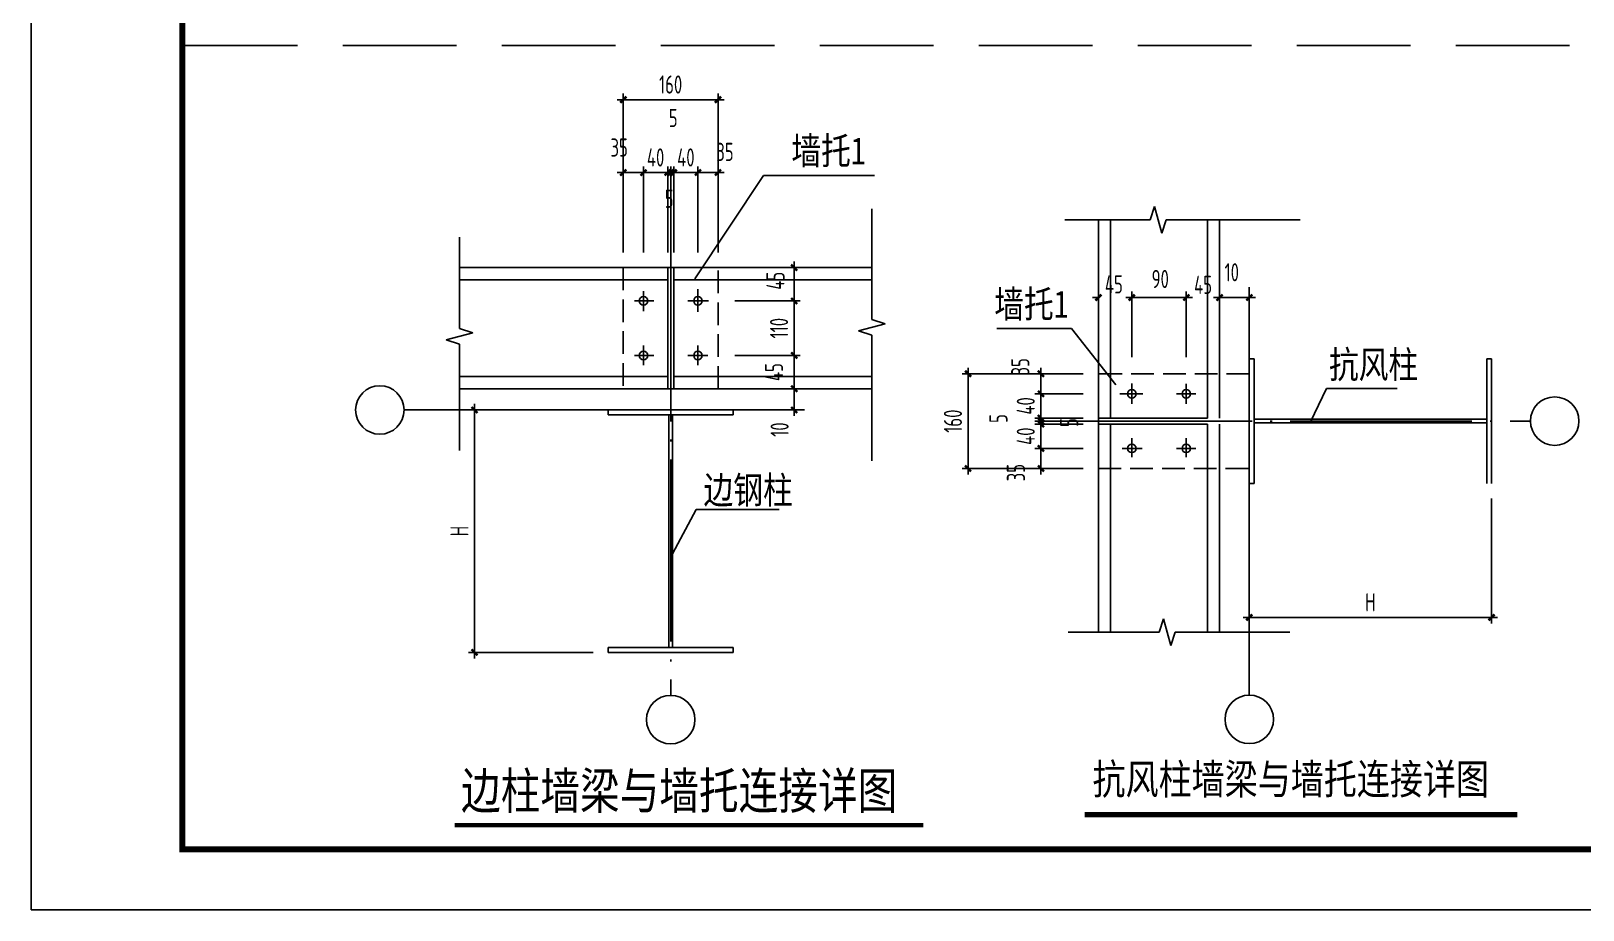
# Model space of a CAD drawing. Header units: millimetres. Extents: x 6950065 to 7140129, y 16284814 to 19754034.
# Drawn here: x 7000560 to 7026182, y 17736100 to 17750601 of the extents above; entities that cross this region are included whole.
import ezdxf

# ---------------------------------------------------------------- set-up
doc = ezdxf.new("R2010")
doc.units = ezdxf.units.MM
doc.header["$LTSCALE"] = 1500
doc.header["$MEASUREMENT"] = 0
doc.linetypes.add('DASH', pattern=[0.35, 0.25, -0.1])
doc.linetypes.add('DOTE', pattern=[2.42, 2, -0.2, 0.02, -0.2])
doc.layers.get('Defpoints').update_dxf_attribs({"color": 1})
doc.layers.add('10', color=7, linetype='Continuous', lineweight=35)
for name, color, linetype in [('C型钢', 6, 'Continuous'), ('DOTE', 250, 'DOTE'), ('OTHER', 7, 'Continuous'), ('PUB_DIM', 161, 'Continuous'), ('PUB_TEXT', 7, 'Continuous'), ('TK', 4, 'Continuous'), ('图层1', 8, 'Continuous'), ('综合布线', 6, 'Continuous')]:
    doc.layers.add(name, color=color, linetype=linetype)
doc.styles.add('-宋体', font='', dxfattribs={"width": 0.8})
doc.styles.add('TSSD_Dimension', font='Tssdeng.shx', dxfattribs={"width": 0.7, "bigfont": 'hztxt.shx'})
doc.styles.get('-宋体').set_extended_font_data('SimSun')
doc.dimstyles.new('TSSD_20_100', dxfattribs={"dimtxt": 300, "dimasz": 100, "dimexe": 100, "dimexo": 250, "dimgap": 100, "dimtad": 1, "dimdec": 0, "dimlfac": 0.2, "dimzin": 0, "dimdsep": 46, "dimtxsty": 'TSSD_Dimension', "dimblk": 'ARCHTICK', "dimcen": 0, "dimdle": 100, "dimclrt": 7, "dimadec": 0, "dimazin": 0, "dimtfac": 1, "dimtdec": 0, "dimtix": 1, "dimtmove": 2, "dimatfit": 3, "dimfxl": 0, "dimtolj": 1, "dimtzin": 0, "dimarcsym": 0})

# ---------------------------------------------------------------- blocks, each defined once
blk = doc.blocks.new('_ArchTick')
at = {"color": 0, "linetype": 'ByBlock', "const_width": 0.4}
blk.add_lwpolyline([(-0.5, -0.5), (0.5, 0.5)], dxfattribs=at)
blk = doc.blocks.new('*D965')
at = {"layer": 'Defpoints', "color": 0}
for p in [(7018733, 17746204), (7018733, 17744973), (7019633, 17744973)]:
    blk.add_point(p, dxfattribs=at)
at = {"layer": 'PUB_DIM', "color": 0, "lineweight": -2}
for p, q in [((7019733, 17746204), (7018633, 17746204)), ((7018733, 17745223), (7018733, 17746304)), ((7019633, 17745223), (7019633, 17746304))]:
    blk.add_line(p, q, dxfattribs=at)
at = {"layer": 'PUB_DIM', "color": 0, "lineweight": -2, "xscale": 100, "yscale": 100, "zscale": 100, "rotation": 180}
blk.add_blockref('_ArchTick', (7018733, 17746204), dxfattribs=at)
at = {"layer": 'PUB_DIM', "color": 0, "lineweight": -2, "xscale": 100, "yscale": 100, "zscale": 100}
blk.add_blockref('_ArchTick', (7019633, 17746204), dxfattribs=at)
at = {"layer": 'PUB_DIM', "color": 7, "insert": (7019203, 17746510), "char_height": 300, "attachment_point": 5, "style": 'TSSD_Dimension'}
blk.add_mtext('\\A1;90', dxfattribs=at)
blk = doc.blocks.new('*D966')
at = {"layer": 'Defpoints', "color": 0}
for p in [(7007882, 17744350), (7010091, 17744350), (7010091, 17740350)]:
    blk.add_point(p, dxfattribs=at)
at = {"layer": 'PUB_DIM', "color": 0, "lineweight": -2}
for p, q in [((7007882, 17740250), (7007882, 17744450)), ((7009841, 17744350), (7007782, 17744350)), ((7009841, 17740350), (7007782, 17740350))]:
    blk.add_line(p, q, dxfattribs=at)
at = {"layer": 'PUB_DIM', "color": 0, "lineweight": -2, "xscale": 100, "yscale": 100, "zscale": 100}
for p, rotation in [((7007882, 17744350), 90), ((7007882, 17740350), 270)]:
    blk.add_blockref('_ArchTick', p, dxfattribs=dict(at, rotation=rotation))
at = {"layer": 'PUB_DIM', "color": 7, "insert": (7007632, 17742350), "char_height": 300, "attachment_point": 5, "rotation": 90, "style": 'TSSD_Dimension'}
blk.add_mtext('\\A1;H', dxfattribs=at)
blk = doc.blocks.new('*D967')
at = {"layer": 'Defpoints', "color": 0}
for p in [(7011071, 17748266), (7011071, 17746699), (7011121, 17746699)]:
    blk.add_point(p, dxfattribs=at)
at = {"layer": 'PUB_DIM', "color": 0, "lineweight": -2}
for p, q in [((7011071, 17748266), (7010971, 17748266)), ((7011071, 17746949), (7011071, 17748366)), ((7011121, 17748266), (7011071, 17748266)), ((7011121, 17746949), (7011121, 17748366)), ((7011121, 17748266), (7011221, 17748266))]:
    blk.add_line(p, q, dxfattribs=at)
at = {"layer": 'PUB_DIM', "color": 0, "lineweight": -2, "xscale": 100, "yscale": 100, "zscale": 100}
blk.add_blockref('_ArchTick', (7011071, 17748266), dxfattribs=at)
at = {"layer": 'PUB_DIM', "color": 0, "lineweight": -2, "xscale": 100, "yscale": 100, "zscale": 100, "rotation": 180}
blk.add_blockref('_ArchTick', (7011121, 17748266), dxfattribs=at)
at = {"layer": 'PUB_DIM', "color": 7, "insert": (7011096, 17747834), "char_height": 300, "attachment_point": 5, "style": 'TSSD_Dimension'}
blk.add_mtext('\\A1;5', dxfattribs=at)
blk = doc.blocks.new('*D968')
at = {"layer": 'Defpoints', "color": 0}
for p in [(7011928, 17746699), (7013159, 17746699), (7011928, 17746149)]:
    blk.add_point(p, dxfattribs=at)
at = {"layer": 'PUB_DIM', "color": 0, "lineweight": -2}
for p, q in [((7012178, 17746699), (7013259, 17746699)), ((7013159, 17746049), (7013159, 17746799)), ((7012178, 17746149), (7013259, 17746149))]:
    blk.add_line(p, q, dxfattribs=at)
at = {"layer": 'PUB_DIM', "color": 0, "lineweight": -2, "xscale": 100, "yscale": 100, "zscale": 100}
for p, rotation in [((7013159, 17746699), 90), ((7013159, 17746149), 270)]:
    blk.add_blockref('_ArchTick', p, dxfattribs=dict(at, rotation=rotation))
at = {"layer": 'PUB_DIM', "color": 7, "insert": (7012851, 17746481), "char_height": 300, "attachment_point": 5, "rotation": 90, "style": 'TSSD_Dimension'}
blk.add_mtext('\\A1;45', dxfattribs=at)
blk = doc.blocks.new('*D969')
at = {"layer": 'Defpoints', "color": 0}
for p in [(7011571, 17748266), (7011571, 17746699), (7011902, 17746699)]:
    blk.add_point(p, dxfattribs=at)
at = {"layer": 'PUB_DIM', "color": 0, "lineweight": -2}
for p, q in [((7012002, 17748266), (7011471, 17748266)), ((7011571, 17746949), (7011571, 17748366)), ((7011902, 17746949), (7011902, 17748366))]:
    blk.add_line(p, q, dxfattribs=at)
at = {"layer": 'PUB_DIM', "color": 0, "lineweight": -2, "xscale": 100, "yscale": 100, "zscale": 100, "rotation": 180}
blk.add_blockref('_ArchTick', (7011571, 17748266), dxfattribs=at)
at = {"layer": 'PUB_DIM', "color": 0, "lineweight": -2, "xscale": 100, "yscale": 100, "zscale": 100}
blk.add_blockref('_ArchTick', (7011902, 17748266), dxfattribs=at)
at = {"layer": 'PUB_DIM', "color": 7, "insert": (7012016, 17748607), "char_height": 300, "attachment_point": 5, "style": 'TSSD_Dimension'}
blk.add_mtext('\\A1;35', dxfattribs=at)
blk = doc.blocks.new('*D970')
at = {"layer": 'Defpoints', "color": 0}
for p in [(7011171, 17748266), (7011171, 17746699), (7011571, 17746699)]:
    blk.add_point(p, dxfattribs=at)
at = {"layer": 'PUB_DIM', "color": 0, "lineweight": -2}
for p, q in [((7011171, 17748266), (7011071, 17748266)), ((7011171, 17746949), (7011171, 17748366)), ((7011571, 17748266), (7011171, 17748266)), ((7011571, 17746949), (7011571, 17748366)), ((7011571, 17748266), (7011671, 17748266))]:
    blk.add_line(p, q, dxfattribs=at)
at = {"layer": 'PUB_DIM', "color": 0, "lineweight": -2, "xscale": 100, "yscale": 100, "zscale": 100}
blk.add_blockref('_ArchTick', (7011171, 17748266), dxfattribs=at)
at = {"layer": 'PUB_DIM', "color": 0, "lineweight": -2, "xscale": 100, "yscale": 100, "zscale": 100, "rotation": 180}
blk.add_blockref('_ArchTick', (7011571, 17748266), dxfattribs=at)
at = {"layer": 'PUB_DIM', "color": 7, "insert": (7011371, 17748516), "char_height": 300, "attachment_point": 5, "style": 'TSSD_Dimension'}
blk.add_mtext('\\A1;40', dxfattribs=at)
blk = doc.blocks.new('*D971')
at = {"layer": 'Defpoints', "color": 0}
for p in [(7010671, 17748266), (7010671, 17746699), (7011071, 17746699)]:
    blk.add_point(p, dxfattribs=at)
at = {"layer": 'PUB_DIM', "color": 0, "lineweight": -2}
for p, q in [((7010671, 17748266), (7010571, 17748266)), ((7010671, 17746949), (7010671, 17748366)), ((7011071, 17748266), (7010671, 17748266)), ((7011071, 17746949), (7011071, 17748366)), ((7011071, 17748266), (7011171, 17748266))]:
    blk.add_line(p, q, dxfattribs=at)
at = {"layer": 'PUB_DIM', "color": 0, "lineweight": -2, "xscale": 100, "yscale": 100, "zscale": 100}
blk.add_blockref('_ArchTick', (7010671, 17748266), dxfattribs=at)
at = {"layer": 'PUB_DIM', "color": 0, "lineweight": -2, "xscale": 100, "yscale": 100, "zscale": 100, "rotation": 180}
blk.add_blockref('_ArchTick', (7011071, 17748266), dxfattribs=at)
at = {"layer": 'PUB_DIM', "color": 7, "insert": (7010871, 17748516), "char_height": 300, "attachment_point": 5, "style": 'TSSD_Dimension'}
blk.add_mtext('\\A1;40', dxfattribs=at)
blk = doc.blocks.new('*D972')
at = {"layer": 'Defpoints', "color": 0}
for p in [(7011121, 17748266), (7011121, 17746699), (7011171, 17746699)]:
    blk.add_point(p, dxfattribs=at)
at = {"layer": 'PUB_DIM', "color": 0, "lineweight": -2}
for p, q in [((7011121, 17748266), (7011021, 17748266)), ((7011121, 17746949), (7011121, 17748366)), ((7011171, 17748266), (7011121, 17748266)), ((7011171, 17746949), (7011171, 17748366)), ((7011171, 17748266), (7011271, 17748266))]:
    blk.add_line(p, q, dxfattribs=at)
at = {"layer": 'PUB_DIM', "color": 0, "lineweight": -2, "xscale": 100, "yscale": 100, "zscale": 100}
blk.add_blockref('_ArchTick', (7011121, 17748266), dxfattribs=at)
at = {"layer": 'PUB_DIM', "color": 0, "lineweight": -2, "xscale": 100, "yscale": 100, "zscale": 100, "rotation": 180}
blk.add_blockref('_ArchTick', (7011171, 17748266), dxfattribs=at)
at = {"layer": 'PUB_DIM', "color": 7, "insert": (7011162, 17749167), "char_height": 300, "attachment_point": 5, "style": 'TSSD_Dimension'}
blk.add_mtext('\\A1;5', dxfattribs=at)
blk = doc.blocks.new('*D973')
at = {"layer": 'Defpoints', "color": 0}
for p in [(7010338, 17748266), (7010338, 17746699), (7010671, 17746699)]:
    blk.add_point(p, dxfattribs=at)
at = {"layer": 'PUB_DIM', "color": 0, "lineweight": -2}
for p, q in [((7010771, 17748266), (7010238, 17748266)), ((7010338, 17746949), (7010338, 17748366)), ((7010671, 17746949), (7010671, 17748366))]:
    blk.add_line(p, q, dxfattribs=at)
at = {"layer": 'PUB_DIM', "color": 0, "lineweight": -2, "xscale": 100, "yscale": 100, "zscale": 100, "rotation": 180}
blk.add_blockref('_ArchTick', (7010338, 17748266), dxfattribs=at)
at = {"layer": 'PUB_DIM', "color": 0, "lineweight": -2, "xscale": 100, "yscale": 100, "zscale": 100}
blk.add_blockref('_ArchTick', (7010671, 17748266), dxfattribs=at)
at = {"layer": 'PUB_DIM', "color": 7, "insert": (7010270, 17748679), "char_height": 300, "attachment_point": 5, "style": 'TSSD_Dimension'}
blk.add_mtext('\\A1;35', dxfattribs=at)
blk = doc.blocks.new('*D974')
at = {"layer": 'Defpoints', "color": 0}
for p in [(7018183, 17743716), (7017233, 17743383), (7018183, 17743383)]:
    blk.add_point(p, dxfattribs=at)
at = {"layer": 'PUB_DIM', "color": 0, "lineweight": -2}
for p, q in [((7017933, 17743716), (7017133, 17743716)), ((7017233, 17743816), (7017233, 17743283)), ((7017933, 17743383), (7017133, 17743383))]:
    blk.add_line(p, q, dxfattribs=at)
at = {"layer": 'PUB_DIM', "color": 0, "lineweight": -2, "xscale": 100, "yscale": 100, "zscale": 100}
for p, rotation in [((7017233, 17743716), 90), ((7017233, 17743383), 270)]:
    blk.add_blockref('_ArchTick', p, dxfattribs=dict(at, rotation=rotation))
at = {"layer": 'PUB_DIM', "color": 7, "insert": (7016820, 17743315), "char_height": 300, "attachment_point": 5, "rotation": 90, "style": 'TSSD_Dimension'}
blk.add_mtext('\\A1;35', dxfattribs=at)
blk = doc.blocks.new('*D975')
at = {"layer": 'Defpoints', "color": 0}
for p in [(7017420, 17744947), (7016030, 17743383), (7017420, 17743383)]:
    blk.add_point(p, dxfattribs=at)
at = {"layer": 'PUB_DIM', "color": 0, "lineweight": -2}
for p, q in [((7017170, 17744947), (7015930, 17744947)), ((7016030, 17745047), (7016030, 17743283)), ((7017170, 17743383), (7015930, 17743383))]:
    blk.add_line(p, q, dxfattribs=at)
at = {"layer": 'PUB_DIM', "color": 0, "lineweight": -2, "xscale": 100, "yscale": 100, "zscale": 100}
for p, rotation in [((7016030, 17744947), 90), ((7016030, 17743383), 270)]:
    blk.add_blockref('_ArchTick', p, dxfattribs=dict(at, rotation=rotation))
at = {"layer": 'PUB_DIM', "color": 7, "insert": (7015780, 17744165), "char_height": 300, "attachment_point": 5, "rotation": 90, "style": 'TSSD_Dimension'}
blk.add_mtext('\\A1;160', dxfattribs=at)
blk = doc.blocks.new('*D976')
at = {"layer": 'Defpoints', "color": 0}
for p in [(7018183, 17746204), (7018183, 17744973), (7018733, 17744973)]:
    blk.add_point(p, dxfattribs=at)
at = {"layer": 'PUB_DIM', "color": 0, "lineweight": -2}
for p, q in [((7018083, 17746204), (7018200, 17746204)), ((7018183, 17745223), (7018183, 17746304)), ((7018833, 17746204), (7018674, 17746204)), ((7018733, 17745223), (7018733, 17746304))]:
    blk.add_line(p, q, dxfattribs=at)
at = {"layer": 'PUB_DIM', "color": 0, "lineweight": -2, "xscale": 100, "yscale": 100, "zscale": 100, "rotation": 180}
blk.add_blockref('_ArchTick', (7018183, 17746204), dxfattribs=at)
at = {"layer": 'PUB_DIM', "color": 0, "lineweight": -2, "xscale": 100, "yscale": 100, "zscale": 100}
blk.add_blockref('_ArchTick', (7018733, 17746204), dxfattribs=at)
at = {"layer": 'PUB_DIM', "color": 7, "insert": (7018437, 17746422), "char_height": 300, "attachment_point": 5, "style": 'TSSD_Dimension'}
blk.add_mtext('\\A1;45', dxfattribs=at)
blk = doc.blocks.new('*D977')
at = {"layer": 'Defpoints', "color": 0}
for p in [(7018183, 17744947), (7017233, 17744616), (7018183, 17744616)]:
    blk.add_point(p, dxfattribs=at)
at = {"layer": 'PUB_DIM', "color": 0, "lineweight": -2}
for p, q in [((7017933, 17744947), (7017133, 17744947)), ((7017233, 17745047), (7017233, 17744516)), ((7017933, 17744616), (7017133, 17744616))]:
    blk.add_line(p, q, dxfattribs=at)
at = {"layer": 'PUB_DIM', "color": 0, "lineweight": -2, "xscale": 100, "yscale": 100, "zscale": 100}
for p, rotation in [((7017233, 17744947), 90), ((7017233, 17744616), 270)]:
    blk.add_blockref('_ArchTick', p, dxfattribs=dict(at, rotation=rotation))
at = {"layer": 'PUB_DIM', "color": 7, "insert": (7016892, 17745061), "char_height": 300, "attachment_point": 5, "rotation": 90, "style": 'TSSD_Dimension'}
blk.add_mtext('\\A1;35', dxfattribs=at)
blk = doc.blocks.new('*D978')
at = {"layer": 'Defpoints', "color": 0}
for p in [(7018183, 17744616), (7017233, 17744216), (7018183, 17744216)]:
    blk.add_point(p, dxfattribs=at)
at = {"layer": 'PUB_DIM', "color": 0, "lineweight": -2}
for p, q in [((7017233, 17744616), (7017233, 17744716)), ((7017933, 17744616), (7017133, 17744616)), ((7017233, 17744616), (7017233, 17744216)), ((7017933, 17744216), (7017133, 17744216)), ((7017233, 17744216), (7017233, 17744116))]:
    blk.add_line(p, q, dxfattribs=at)
at = {"layer": 'PUB_DIM', "color": 0, "lineweight": -2, "xscale": 100, "yscale": 100, "zscale": 100}
for p, rotation in [((7017233, 17744616), 270), ((7017233, 17744216), 90)]:
    blk.add_blockref('_ArchTick', p, dxfattribs=dict(at, rotation=rotation))
at = {"layer": 'PUB_DIM', "color": 7, "insert": (7016983, 17744416), "char_height": 300, "attachment_point": 5, "rotation": 90, "style": 'TSSD_Dimension'}
blk.add_mtext('\\A1;40', dxfattribs=at)
blk = doc.blocks.new('*D979')
at = {"layer": 'Defpoints', "color": 0}
for p in [(7017233, 17744166), (7018183, 17744216), (7018183, 17744166)]:
    blk.add_point(p, dxfattribs=at)
at = {"layer": 'PUB_DIM', "color": 0, "lineweight": -2}
for p, q in [((7017933, 17744216), (7017133, 17744216)), ((7017933, 17744166), (7017133, 17744166)), ((7017233, 17744216), (7017233, 17744316)), ((7017233, 17744216), (7017233, 17744166)), ((7017233, 17744166), (7017233, 17744066))]:
    blk.add_line(p, q, dxfattribs=at)
at = {"layer": 'PUB_DIM', "color": 0, "lineweight": -2, "xscale": 100, "yscale": 100, "zscale": 100}
for p, rotation in [((7017233, 17744216), 270), ((7017233, 17744166), 90)]:
    blk.add_blockref('_ArchTick', p, dxfattribs=dict(at, rotation=rotation))
at = {"layer": 'PUB_DIM', "color": 7, "insert": (7016532, 17744208), "char_height": 300, "attachment_point": 5, "rotation": 90, "style": 'TSSD_Dimension'}
blk.add_mtext('\\A1;5', dxfattribs=at)
blk = doc.blocks.new('*D980')
at = {"layer": 'Defpoints', "color": 0}
for p in [(7018183, 17744166), (7017233, 17744116), (7018183, 17744116)]:
    blk.add_point(p, dxfattribs=at)
at = {"layer": 'PUB_DIM', "color": 0, "lineweight": -2}
for p, q in [((7017933, 17744166), (7017133, 17744166)), ((7017233, 17744166), (7017233, 17744266)), ((7017233, 17744166), (7017233, 17744116)), ((7017933, 17744116), (7017133, 17744116)), ((7017233, 17744116), (7017233, 17744016))]:
    blk.add_line(p, q, dxfattribs=at)
at = {"layer": 'PUB_DIM', "color": 0, "lineweight": -2, "xscale": 100, "yscale": 100, "zscale": 100}
for p, rotation in [((7017233, 17744166), 270), ((7017233, 17744116), 90)]:
    blk.add_blockref('_ArchTick', p, dxfattribs=dict(at, rotation=rotation))
at = {"layer": 'PUB_DIM', "color": 7, "insert": (7017699, 17744141), "char_height": 300, "attachment_point": 5, "rotation": 90, "style": 'TSSD_Dimension'}
blk.add_mtext('\\A1;5', dxfattribs=at)
blk = doc.blocks.new('*D981')
at = {"layer": 'Defpoints', "color": 0}
for p in [(7018183, 17744116), (7017233, 17743716), (7018183, 17743716)]:
    blk.add_point(p, dxfattribs=at)
at = {"layer": 'PUB_DIM', "color": 0, "lineweight": -2}
for p, q in [((7017233, 17744116), (7017233, 17744216)), ((7017933, 17744116), (7017133, 17744116)), ((7017233, 17744116), (7017233, 17743716)), ((7017933, 17743716), (7017133, 17743716)), ((7017233, 17743716), (7017233, 17743616))]:
    blk.add_line(p, q, dxfattribs=at)
at = {"layer": 'PUB_DIM', "color": 0, "lineweight": -2, "xscale": 100, "yscale": 100, "zscale": 100}
for p, rotation in [((7017233, 17744116), 270), ((7017233, 17743716), 90)]:
    blk.add_blockref('_ArchTick', p, dxfattribs=dict(at, rotation=rotation))
at = {"layer": 'PUB_DIM', "color": 7, "insert": (7016983, 17743916), "char_height": 300, "attachment_point": 5, "rotation": 90, "style": 'TSSD_Dimension'}
blk.add_mtext('\\A1;40', dxfattribs=at)
blk = doc.blocks.new('*D982')
at = {"layer": 'Defpoints', "color": 0}
for p in [(7011928, 17746149), (7013159, 17746149), (7011928, 17745249)]:
    blk.add_point(p, dxfattribs=at)
at = {"layer": 'PUB_DIM', "color": 0, "lineweight": -2}
for p, q in [((7013159, 17745149), (7013159, 17746249)), ((7012178, 17746149), (7013259, 17746149)), ((7012178, 17745249), (7013259, 17745249))]:
    blk.add_line(p, q, dxfattribs=at)
at = {"layer": 'PUB_DIM', "color": 0, "lineweight": -2, "xscale": 100, "yscale": 100, "zscale": 100}
for p, rotation in [((7013159, 17746149), 90), ((7013159, 17745249), 270)]:
    blk.add_blockref('_ArchTick', p, dxfattribs=dict(at, rotation=rotation))
at = {"layer": 'PUB_DIM', "color": 7, "insert": (7012909, 17745699), "char_height": 300, "attachment_point": 5, "rotation": 90, "style": 'TSSD_Dimension'}
blk.add_mtext('\\A1;110', dxfattribs=at)
blk = doc.blocks.new('*D983')
at = {"layer": 'Defpoints', "color": 0}
for p in [(7011928, 17745249), (7013159, 17745249), (7011928, 17744699)]:
    blk.add_point(p, dxfattribs=at)
at = {"layer": 'PUB_DIM', "color": 0, "lineweight": -2}
for p, q in [((7012178, 17745249), (7013259, 17745249)), ((7013159, 17744599), (7013159, 17745349)), ((7012178, 17744699), (7013259, 17744699))]:
    blk.add_line(p, q, dxfattribs=at)
at = {"layer": 'PUB_DIM', "color": 0, "lineweight": -2, "xscale": 100, "yscale": 100, "zscale": 100}
for p, rotation in [((7013159, 17745249), 90), ((7013159, 17744699), 270)]:
    blk.add_blockref('_ArchTick', p, dxfattribs=dict(at, rotation=rotation))
at = {"layer": 'PUB_DIM', "color": 7, "insert": (7012826, 17744974), "char_height": 300, "attachment_point": 5, "rotation": 90, "style": 'TSSD_Dimension'}
blk.add_mtext('\\A1;45', dxfattribs=at)
blk = doc.blocks.new('*D984')
at = {"layer": 'Defpoints', "color": 0}
for p in [(7011928, 17744699), (7013159, 17744699), (7011928, 17744350)]:
    blk.add_point(p, dxfattribs=at)
at = {"layer": 'PUB_DIM', "color": 0, "lineweight": -2}
for p, q in [((7012178, 17744699), (7013259, 17744699)), ((7013159, 17744250), (7013159, 17744799)), ((7012178, 17744350), (7013259, 17744350))]:
    blk.add_line(p, q, dxfattribs=at)
at = {"layer": 'PUB_DIM', "color": 0, "lineweight": -2, "xscale": 100, "yscale": 100, "zscale": 100}
for p, rotation in [((7013159, 17744699), 90), ((7013159, 17744350), 270)]:
    blk.add_blockref('_ArchTick', p, dxfattribs=dict(at, rotation=rotation))
at = {"layer": 'PUB_DIM', "color": 7, "insert": (7012919, 17744026), "char_height": 300, "attachment_point": 5, "rotation": 90, "style": 'TSSD_Dimension'}
blk.add_mtext('\\A1;10', dxfattribs=at)
blk = doc.blocks.new('*D985')
at = {"layer": 'Defpoints', "color": 0}
for p in [(7010338, 17749469), (7010338, 17747461), (7011902, 17747461)]:
    blk.add_point(p, dxfattribs=at)
at = {"layer": 'PUB_DIM', "color": 0, "lineweight": -2}
for p, q in [((7010338, 17747711), (7010338, 17749569)), ((7011902, 17747711), (7011902, 17749569)), ((7012002, 17749469), (7010238, 17749469))]:
    blk.add_line(p, q, dxfattribs=at)
at = {"layer": 'PUB_DIM', "color": 0, "lineweight": -2, "xscale": 100, "yscale": 100, "zscale": 100, "rotation": 180}
blk.add_blockref('_ArchTick', (7010338, 17749469), dxfattribs=at)
at = {"layer": 'PUB_DIM', "color": 0, "lineweight": -2, "xscale": 100, "yscale": 100, "zscale": 100}
blk.add_blockref('_ArchTick', (7011902, 17749469), dxfattribs=at)
at = {"layer": 'PUB_DIM', "color": 7, "insert": (7011120, 17749719), "char_height": 300, "attachment_point": 5, "style": 'TSSD_Dimension'}
blk.add_mtext('\\A1;160', dxfattribs=at)
blk = doc.blocks.new('*D986')
at = {"layer": 'Defpoints', "color": 0}
for p in [(7020673, 17743136), (7024673, 17743136), (7020673, 17740927)]:
    blk.add_point(p, dxfattribs=at)
at = {"layer": 'PUB_DIM', "color": 0, "lineweight": -2}
for p, q in [((7020673, 17742886), (7020673, 17740827)), ((7024673, 17742886), (7024673, 17740827)), ((7024773, 17740927), (7020573, 17740927))]:
    blk.add_line(p, q, dxfattribs=at)
at = {"layer": 'PUB_DIM', "color": 0, "lineweight": -2, "xscale": 100, "yscale": 100, "zscale": 100, "rotation": 180}
blk.add_blockref('_ArchTick', (7020673, 17740927), dxfattribs=at)
at = {"layer": 'PUB_DIM', "color": 0, "lineweight": -2, "xscale": 100, "yscale": 100, "zscale": 100}
blk.add_blockref('_ArchTick', (7024673, 17740927), dxfattribs=at)
at = {"layer": 'PUB_DIM', "color": 7, "insert": (7022673, 17741177), "char_height": 300, "attachment_point": 5, "style": 'TSSD_Dimension'}
blk.add_mtext('\\A1;H', dxfattribs=at)
blk = doc.blocks.new('*D987')
at = {"layer": 'Defpoints', "color": 0}
for p in [(7020183, 17746204), (7020183, 17744973), (7020673, 17744973)]:
    blk.add_point(p, dxfattribs=at)
at = {"layer": 'PUB_DIM', "color": 0, "lineweight": -2}
for p, q in [((7020773, 17746204), (7020083, 17746204)), ((7020183, 17745223), (7020183, 17746304)), ((7020673, 17745223), (7020673, 17746304))]:
    blk.add_line(p, q, dxfattribs=at)
at = {"layer": 'PUB_DIM', "color": 0, "lineweight": -2, "xscale": 100, "yscale": 100, "zscale": 100, "rotation": 180}
blk.add_blockref('_ArchTick', (7020183, 17746204), dxfattribs=at)
at = {"layer": 'PUB_DIM', "color": 0, "lineweight": -2, "xscale": 100, "yscale": 100, "zscale": 100}
blk.add_blockref('_ArchTick', (7020673, 17746204), dxfattribs=at)
at = {"layer": 'PUB_DIM', "color": 7, "insert": (7020384, 17746621), "char_height": 300, "attachment_point": 5, "style": 'TSSD_Dimension'}
blk.add_mtext('\\A1;10', dxfattribs=at)
blk = doc.blocks.new('*D988')
at = {"layer": 'Defpoints', "color": 0}
for p in [(7019633, 17746204), (7019633, 17744973), (7020183, 17744973)]:
    blk.add_point(p, dxfattribs=at)
at = {"layer": 'PUB_DIM', "color": 0, "lineweight": -2}
for p, q in [((7019533, 17746204), (7019673, 17746204)), ((7019633, 17745223), (7019633, 17746304)), ((7020283, 17746204), (7020147, 17746204)), ((7020183, 17745223), (7020183, 17746304))]:
    blk.add_line(p, q, dxfattribs=at)
at = {"layer": 'PUB_DIM', "color": 0, "lineweight": -2, "xscale": 100, "yscale": 100, "zscale": 100, "rotation": 180}
blk.add_blockref('_ArchTick', (7019633, 17746204), dxfattribs=at)
at = {"layer": 'PUB_DIM', "color": 0, "lineweight": -2, "xscale": 100, "yscale": 100, "zscale": 100}
blk.add_blockref('_ArchTick', (7020183, 17746204), dxfattribs=at)
at = {"layer": 'PUB_DIM', "color": 7, "insert": (7019910, 17746414), "char_height": 300, "attachment_point": 5, "style": 'TSSD_Dimension'}
blk.add_mtext('\\A1;45', dxfattribs=at)
blk = doc.blocks.new('GeYuanFrame_76101748', base_point=(20.09, 4.53))
at = {"layer": 'TK'}
blk.add_lwpolyline([(20.09, 4.53), (20.09, 598.53), (861.09, 598.53), (861.09, 4.53)], close=True, dxfattribs=at)
at = {"layer": 'TK', "const_width": 1}
blk.add_lwpolyline([(45.09, 588.53), (851.09, 588.53), (851.09, 14.53), (45.09, 14.53)], close=True, dxfattribs=at)

msp = doc.modelspace()

# ---------------------------------------------------------------- linework, layer by layer
at = {"layer": '10', "color": 7}
for points, const_width, elevation in [([(7017952.5, 17737673.4), (7025099.2, 17737673.4)], 90, 1400), ([(7007553.9, 17737498.6), (7015290.2, 17737498.6)], 72, 1120)]:
    msp.add_lwpolyline(points, dxfattribs=dict(at, const_width=const_width, elevation=elevation))
at = {"layer": 'DOTE'}
for p, q in [((7011120.6, 17747161.5), (7011120.6, 17739640.2)), ((7010670.6, 17746308.6), (7010670.6, 17745979.6)), ((7011570.6, 17746344.1), (7011570.6, 17745966.3)), ((7010841, 17746148.8), (7010525.6, 17746148.8)), ((7011742.8, 17746148.8), (7011405.2, 17746148.8)), ((7010670.6, 17745410.7), (7010670.6, 17745090.7)), ((7011570.6, 17745410.7), (7011570.6, 17745090.7)), ((7010841, 17745248.8), (7010525.6, 17745248.8)), ((7011733.9, 17745248.8), (7011405.2, 17745248.8)), ((7018732.6, 17744787.8), (7018732.6, 17744450.2)), ((7019632.6, 17744779), (7019632.6, 17744450.2)), ((7018537.2, 17744615.6), (7018915, 17744615.6)), ((7019470.7, 17744615.6), (7019790.7, 17744615.6)), ((7017719.8, 17744165.6), (7025315.6, 17744165.6)), ((7018732.6, 17743886.1), (7018732.6, 17743570.7)), ((7019632.6, 17743886.1), (7019632.6, 17743570.7)), ((7018572.8, 17743715.6), (7018901.7, 17743715.6)), ((7019470.7, 17743715.6), (7019790.7, 17743715.6))]:
    msp.add_line(p, q, dxfattribs=at)
at = {"layer": 'OTHER'}
for p, q in [((7014439.1, 17747668.1), (7014439.1, 17745842.4)), ((7017625, 17747484.1), (7019039, 17747484.1)), ((7019039, 17747484.1), (7019109, 17747704.1)), ((7019109, 17747704.1), (7019229, 17747264.1)), ((7019229, 17747264.1), (7019299, 17747484.1)), ((7019299, 17747484.1), (7021515.5, 17747484.1)), ((7007635.6, 17747198), (7007635.6, 17745694.3)), ((7007635.6, 17745694.3), (7007855.6, 17745624.3)), ((7014659.1, 17745772.4), (7014219.1, 17745652.4)), ((7014439.1, 17745842.4), (7014659.1, 17745772.4)), ((7007855.6, 17745624.3), (7007415.6, 17745504.3)), ((7007415.6, 17745504.3), (7007635.6, 17745434.3)), ((7007635.6, 17745434.3), (7007635.6, 17743681.7)), ((7014219.1, 17745652.4), (7014439.1, 17745582.4)), ((7014439.1, 17745582.4), (7014439.1, 17743507.7)), ((7019187, 17740680.7), (7019257, 17740900.7)), ((7019257, 17740900.7), (7019377, 17740460.7)), ((7017683.3, 17740680.7), (7019187, 17740680.7)), ((7019377, 17740460.7), (7019447, 17740680.7)), ((7019447, 17740680.7), (7021341.5, 17740680.7))]:
    msp.add_line(p, q, dxfattribs=at)
at = {"layer": 'PUB_DIM'}
for p, q in [((7020673.4, 17746375.8), (7020673.4, 17739644)), ((7013330.2, 17744349.8), (7006717.9, 17744349.8)), ((7013330.2, 17744349.8), (7006717.9, 17744349.8)), ((7010090.6, 17744269.8), (7010090.6, 17744349.8))]:
    msp.add_line(p, q, dxfattribs=at)
at = {"layer": '图层1'}
for p, q in [((7011517.7, 17746513.5), (7012655.3, 17748218.8)), ((7012655.3, 17748218.8), (7014483.6, 17748218.8)), ((7018182.6, 17747484.1), (7018182.6, 17744215.6)), ((7018382.6, 17747484.1), (7018382.6, 17744215.6)), ((7019982.6, 17747484.1), (7019982.6, 17744215.6)), ((7020182.6, 17747484.1), (7020182.6, 17744215.6)), ((7011070.6, 17746698.8), (7007635.6, 17746698.8)), ((7011070.6, 17746698.8), (7011070.6, 17744698.8)), ((7014439.1, 17746698.8), (7011170.6, 17746698.8)), ((7011170.6, 17746698.8), (7011170.6, 17744698.8)), ((7011070.6, 17746498.8), (7007635.6, 17746498.8)), ((7014439.1, 17746498.8), (7011170.6, 17746498.8)), ((7017736.4, 17745693.4), (7016503.4, 17745693.4)), ((7018470.4, 17744766.3), (7017736.4, 17745693.4)), ((7020673.4, 17745195.6), (7020673.4, 17743135.6)), ((7020673.4, 17745195.6), (7020753.4, 17745195.6)), ((7020753.4, 17745195.6), (7020753.4, 17743135.6)), ((7024593.4, 17745195.6), (7024593.4, 17743135.6)), ((7024593.4, 17745195.6), (7024673.4, 17745195.6)), ((7024673.4, 17745195.6), (7024673.4, 17743135.6)), ((7011070.6, 17744898.8), (7007635.6, 17744898.8)), ((7014439.1, 17744898.8), (7011170.6, 17744898.8)), ((7020673.4, 17744946.8), (7020673.4, 17743383.3)), ((7014439.1, 17744698.8), (7007635.6, 17744698.8)), ((7021685.2, 17744155), (7021950.3, 17744705.1)), ((7021950.3, 17744705.1), (7023112.5, 17744705.1)), ((7012150.6, 17744349.8), (7010090.6, 17744349.8)), ((7012150.6, 17744269.8), (7010090.6, 17744269.8)), ((7011901.8, 17744349.8), (7010338.3, 17744349.8)), ((7011090.6, 17744269.8), (7011090.6, 17740429.8)), ((7011150.6, 17744269.8), (7011150.6, 17740429.8)), ((7012150.6, 17744349.8), (7012150.6, 17744269.8)), ((7018182.6, 17744215.6), (7019982.6, 17744215.6)), ((7020753.4, 17744195.6), (7024593.4, 17744195.6)), ((7020753.4, 17744135.6), (7024593.4, 17744135.6)), ((7018182.6, 17744115.6), (7019982.6, 17744115.6)), ((7018182.6, 17744115.6), (7018182.6, 17740680.7)), ((7018382.6, 17744115.6), (7018382.6, 17740680.7)), ((7019982.6, 17744115.6), (7019982.6, 17740680.7)), ((7020182.6, 17744115.6), (7020182.6, 17740680.7)), ((7020673.4, 17743135.6), (7020753.4, 17743135.6)), ((7011152, 17741974.5), (7011540.3, 17742709.6)), ((7011540.3, 17742709.6), (7012909.3, 17742709.6)), ((7012150.6, 17740429.8), (7010090.6, 17740429.8)), ((7010090.6, 17740429.8), (7010090.6, 17740349.8)), ((7012150.6, 17740349.8), (7010090.6, 17740349.8)), ((7012150.6, 17740429.8), (7012150.6, 17740349.8))]:
    msp.add_line(p, q, dxfattribs=at)
at = {"layer": '图层1', "linetype": 'DASH'}
for p, q in [((7011901.8, 17746698.8), (7010338.3, 17746698.8)), ((7010338.3, 17746698.8), (7010338.3, 17744698.8)), ((7011901.8, 17744698.8), (7011901.8, 17746698.8)), ((7020673.4, 17744946.8), (7018182.6, 17744946.8)), ((7018182.6, 17744946.8), (7018182.6, 17743383.3)), ((7018182.6, 17743383.3), (7020673.4, 17743383.3))]:
    msp.add_line(p, q, dxfattribs=at)
at = {"layer": '图层1'}
for centre, radius in [((7010670.6, 17746148.8), 70), ((7011570.6, 17746148.8), 70), ((7010670.6, 17745248.8), 70), ((7011570.6, 17745248.8), 70), ((7006317.9, 17744349.8), 400), ((7018732.6, 17744615.6), 70), ((7019632.6, 17744615.6), 70), ((7025715.6, 17744165.6), 400), ((7018732.6, 17743715.6), 70), ((7019632.6, 17743715.6), 70), ((7011120.6, 17739240.2), 400), ((7020673.4, 17739244), 400)]:
    msp.add_circle(centre, radius, dxfattribs=at)
at = {"layer": '综合布线', "linetype": 'DASH', "ltscale": 5}
msp.add_line((7003085, 17750364.4), (7076685, 17750364.4), dxfattribs=at)

# ---------------------------------------------------------------- block references
at = {"layer": 'C型钢', "color": 3, "xscale": 100, "yscale": 100, "zscale": 100}
msp.add_blockref('GeYuanFrame_76101748', (7000559.9, 17736100.1), dxfattribs=at)

# ---------------------------------------------------------------- texts
at = {"layer": 'PUB_TEXT', "style": '-宋体', "width": 0.8}
for s, height, p in [('墙托1', 450, (7013112.6, 17748400.9)), ('墙托1', 450, (7016462.4, 17745872.1)), ('抗风柱', 450, (7021988.2, 17744874)), ('边钢柱', 450, (7011662.4, 17742802.1)), ('抗风柱墙梁与墙托连接详图', 500, (7018083.9, 17738008.7)), ('边柱墙梁与墙托连接详图', 600, (7007659.1, 17737766.8))]:
    msp.add_text(s, height=height, dxfattribs=at).set_placement(p)

# ---------------------------------------------------------------- dimensions: what is measured, and where the dimension line sits
at = {"layer": 'PUB_DIM'}
for p1, p2, distance, text, picture, middle in [((7011901.8, 17747461.2), (7010338.3, 17747461.2), -2007.5, '160', '*D985', (7011120, 17749718.6)), ((7011070.6, 17746698.8), (7010670.6, 17746698.8), -1566.8, '40', '*D971', (7010870.6, 17748515.6)), ((7011570.6, 17746698.8), (7011170.6, 17746698.8), -1566.8, '40', '*D970', (7011370.6, 17748515.6)), ((7011927.9, 17745248.8), (7011927.9, 17746148.8), -1231, '110', '*D982', (7012908.9, 17745698.8)), ((7017420.2, 17744946.8), (7017420.2, 17743383.3), -1389.9, '160', '*D975', (7015780.2, 17744165.1)), ((7018182.6, 17744615.6), (7018182.6, 17744215.6), -949.3, '40', '*D978', (7016983.3, 17744415.6)), ((7010090.6, 17740349.8), (7010090.6, 17744349.8), 2208.2, 'H', '*D966', (7007632.5, 17742349.8)), ((7018182.6, 17744115.6), (7018182.6, 17743715.6), -949.3, '40', '*D981', (7016983.3, 17743915.6)), ((7024673.4, 17743135.6), (7020673.4, 17743135.6), 2208.2, 'H', '*D986', (7022673.4, 17741177.5))]:
    dim = msp.add_aligned_dim(p1=p1, p2=p2, distance=distance, text=text, dimstyle='TSSD_20_100', dxfattribs=at)
    dim.commit()
    dim.dimension.update_dxf_attribs({"geometry": picture, "text_midpoint": middle})
for base, p1, p2, angle, text, picture, middle in [((7011120.6, 17748265.6), (7011170.6, 17746698.8), (7011120.6, 17746698.8), 180, '5', '*D972', (7011162.5, 17749167.5)), ((7010338.3, 17748265.6), (7010670.6, 17746698.8), (7010338.3, 17746698.8), 180, '35', '*D973', (7010269.8, 17748679.4)), ((7011570.6, 17748265.6), (7011901.8, 17746698.8), (7011570.6, 17746698.8), 180, '35', '*D969', (7012016, 17748606.6)), ((7011070.6, 17748265.6), (7011120.6, 17746698.8), (7011070.6, 17746698.8), 180, '5', '*D967', (7011095.6, 17747833.6)), ((7013158.9, 17746698.8), (7011927.9, 17746148.8), (7011927.9, 17746698.8), 90, '45', '*D968', (7012850.9, 17746481.2)), ((7018732.5, 17746203.9), (7019632.5, 17744972.9), (7018732.5, 17744972.9), 180, '90', '*D965', (7019203, 17746509.9)), ((7020182.5, 17746203.9), (7020673.4, 17744972.9), (7020182.5, 17744972.9), 180, '10', '*D987', (7020384.3, 17746621)), ((7018182.5, 17746203.9), (7018732.5, 17744972.9), (7018182.5, 17744972.9), 180, '45', '*D976', (7018437, 17746421.5)), ((7019632.5, 17746203.9), (7020182.5, 17744972.9), (7019632.5, 17744972.9), 180, '45', '*D988', (7019910, 17746414.2)), ((7013158.9, 17745248.8), (7011927.9, 17744698.8), (7011927.9, 17745248.8), 90, '45', '*D983', (7012825.6, 17744973.8)), ((7017233.3, 17744615.6), (7018182.6, 17744946.8), (7018182.6, 17744615.6), 270, '35', '*D977', (7016892.2, 17745061)), ((7013158.9, 17744698.8), (7011927.9, 17744349.8), (7011927.9, 17744698.8), 90, '10', '*D984', (7012919.1, 17744025.6)), ((7017233.3, 17744165.6), (7018182.6, 17744215.6), (7018182.6, 17744165.6), 270, '5', '*D979', (7016531.7, 17744207.5)), ((7017233.3, 17744115.6), (7018182.6, 17744165.6), (7018182.6, 17744115.6), 270, '5', '*D980', (7017699.4, 17744140.6)), ((7017233.3, 17743383.3), (7018182.6, 17743715.6), (7018182.6, 17743383.3), 270, '35', '*D974', (7016819.5, 17743314.8))]:
    dim = msp.add_linear_dim(base=base, p1=p1, p2=p2, angle=angle, text=text, dimstyle='TSSD_20_100', dxfattribs=at)
    dim.commit()
    dim.dimension.update_dxf_attribs({"geometry": picture, "text_midpoint": middle, "dimtype": 129})

doc.saveas('drawing.dxf')
